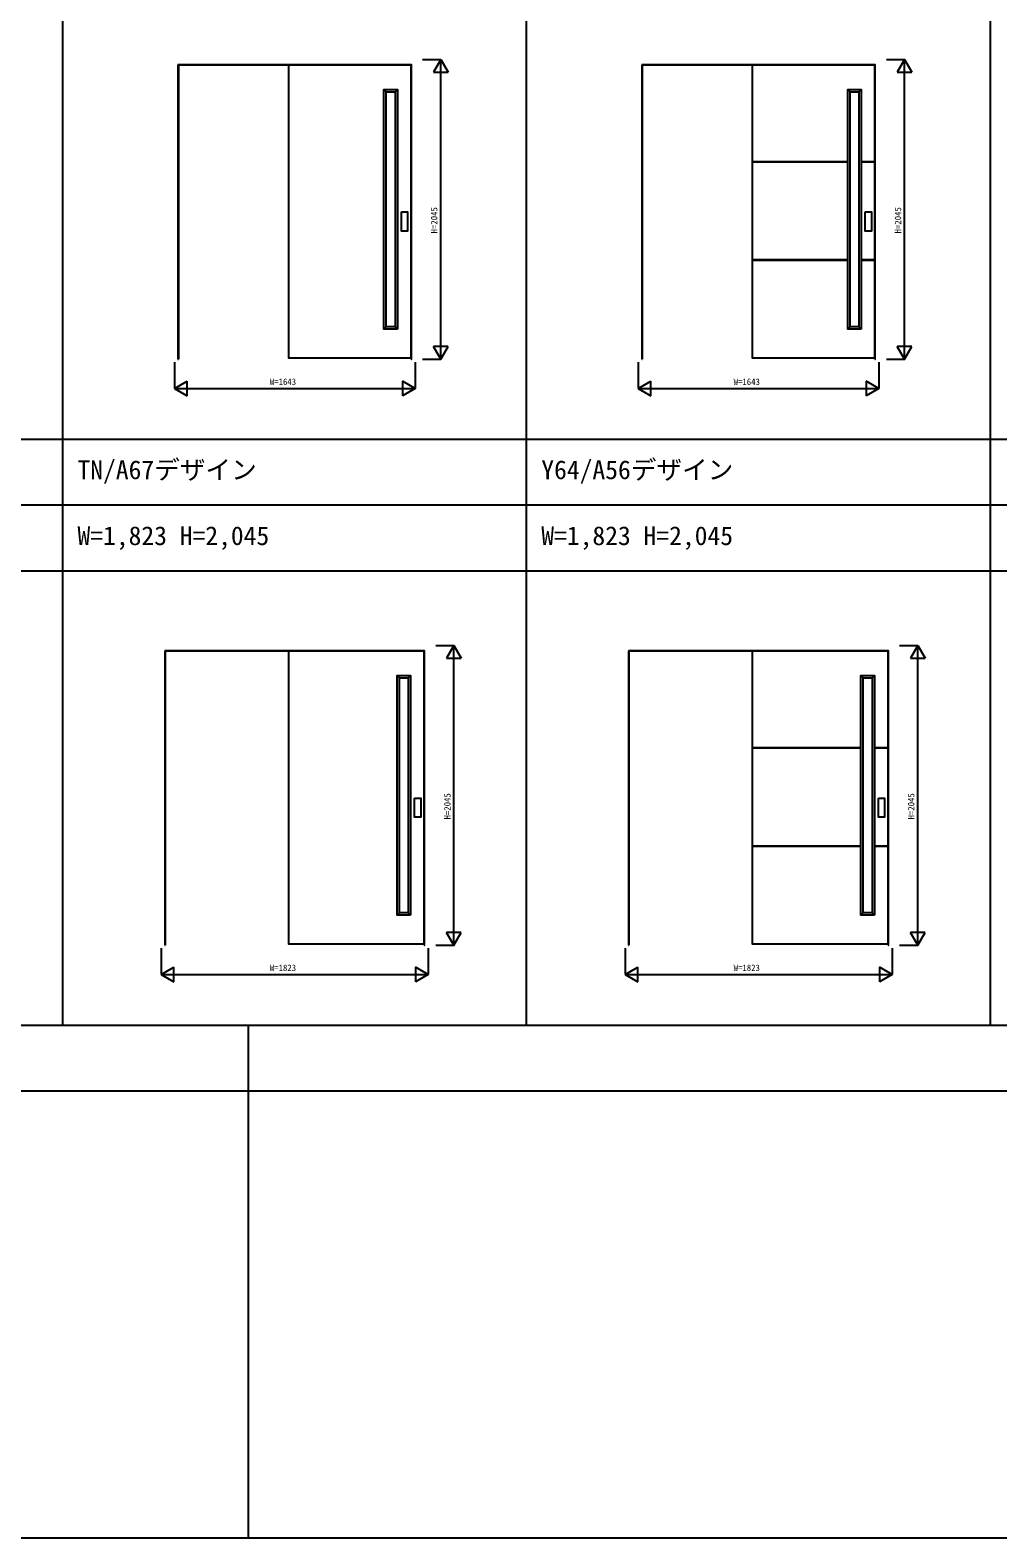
# Model space of a CAD drawing. Units: millimetres, scale not verified. Extents: x -14341 to 14340, y -10000 to 10000.
# Drawn here: x 1269 to 7876, y -10000 to 291 of the extents above; entities that cross this region are included whole.
import ezdxf
from ezdxf.enums import TextEntityAlignment as Align

# ---------------------------------------------------------------- set-up
doc = ezdxf.new("R2010")
doc.units = ezdxf.units.MM
doc.header["$LTSCALE"] = 50
for name, color, linetype in [('0-0_0', 7, 'Continuous'), ('0-1_YKK_A1', 4, 'Continuous'), ('0-4_YKK_F1', 7, 'Continuous'), ('0-5_YKK_N1', 2, 'Continuous')]:
    doc.layers.add(name, color=color, linetype=linetype)
doc.styles.add('ＭＳ ゴシック', font='')
doc.styles.get('ＭＳ ゴシック').set_extended_font_data('MS Gothic')

msp = doc.modelspace()

# ---------------------------------------------------------------- linework, layer by layer
at = {"layer": '0-1_YKK_A1'}
for p, q in [((2278.15, 54.25), (2278.15, -1954.25)), ((2280.65, 54.25), (2280.65, -1954.25)), ((3869.65, 51.75), (2280.65, 51.75)), ((3869.65, -1954.25), (3869.65, 54.25)), ((5444.65, 54.25), (5444.65, -1954.25)), ((5447.15, 54.25), (5447.15, -1954.25)), ((7036.15, 51.75), (5447.15, 51.75)), ((7036.15, -1954.25), (7036.15, 54.25)), ((3700.15, -129.75), (3684.15, -113.75)), ((3760.15, -129.75), (3776.15, -113.75)), ((6866.65, -129.75), (6850.65, -113.75)), ((6926.65, -129.75), (6942.65, -113.75)), ((6850.65, -607.55), (6199.15, -607.55)), ((6850.65, -610.55), (6199.15, -610.55)), ((7036.15, -607.55), (6942.65, -607.55)), ((7036.15, -610.55), (6942.65, -610.55)), ((6850.65, -1277.95), (6199.15, -1277.95)), ((6850.65, -1280.95), (6199.15, -1280.95)), ((7036.15, -1277.95), (6942.65, -1277.95)), ((7036.15, -1280.95), (6942.65, -1280.95)), ((3700.15, -1733.75), (3684.15, -1749.75)), ((3760.15, -1733.75), (3776.15, -1749.75)), ((6866.65, -1733.75), (6850.65, -1749.75)), ((6926.65, -1733.75), (6942.65, -1749.75)), ((2278.15, -1954.25), (2280.65, -1954.25)), ((5444.65, -1954.25), (5447.15, -1954.25)), ((2188.15, -3945.75), (2188.15, -5954.25)), ((2190.65, -3945.75), (2190.65, -5954.25)), ((3959.65, -3948.25), (2190.65, -3948.25)), ((3959.65, -5954.25), (3959.65, -3945.75)), ((5354.65, -3945.75), (5354.65, -5954.25)), ((5357.15, -3945.75), (5357.15, -5954.25)), ((7126.15, -3948.25), (5357.15, -3948.25)), ((7126.15, -5954.25), (7126.15, -3945.75)), ((3790.15, -4129.75), (3774.15, -4113.75)), ((3850.15, -4129.75), (3866.15, -4113.75)), ((6956.65, -4129.75), (6940.65, -4113.75)), ((7016.65, -4129.75), (7032.65, -4113.75)), ((6940.65, -4607.55), (6199.15, -4607.55)), ((6940.65, -4610.55), (6199.15, -4610.55)), ((7126.15, -4607.55), (7032.65, -4607.55)), ((7126.15, -4610.55), (7032.65, -4610.55)), ((6940.65, -5277.95), (6199.15, -5277.95)), ((6940.65, -5280.95), (6199.15, -5280.95)), ((7126.15, -5277.95), (7032.65, -5277.95)), ((7126.15, -5280.95), (7032.65, -5280.95)), ((3790.15, -5733.75), (3774.15, -5749.75)), ((3850.15, -5733.75), (3866.15, -5749.75)), ((6956.65, -5733.75), (6940.65, -5749.75)), ((7016.65, -5733.75), (7032.65, -5749.75)), ((2188.15, -5954.25), (2190.65, -5954.25)), ((5354.65, -5954.25), (5357.15, -5954.25))]:
    msp.add_line(p, q, dxfattribs=at)
for points in [[(3869.65, -1954.25), (3872.15, -1954.25), (3872.15, 54.25), (2278.15, 54.25)], [(3032.65, 51.75), (3032.65, -1945.25), (3869.65, -1945.25)], [(7036.15, -1954.25), (7038.65, -1954.25), (7038.65, 54.25), (5444.65, 54.25)], [(6199.15, 51.75), (6199.15, -1945.25), (7036.15, -1945.25)], [(3959.65, -5954.25), (3962.15, -5954.25), (3962.15, -3945.75), (2188.15, -3945.75)], [(3032.65, -3948.25), (3032.65, -5945.25), (3959.65, -5945.25)], [(7126.15, -5954.25), (7128.65, -5954.25), (7128.65, -3945.75), (5354.65, -3945.75)], [(6199.15, -3948.25), (6199.15, -5945.25), (7126.15, -5945.25)]]:
    msp.add_lwpolyline(points, dxfattribs=at)
for points in [[(3776.15, -1749.75), (3684.15, -1749.75), (3684.15, -113.75), (3776.15, -113.75)], [(3760.15, -1733.75), (3700.15, -1733.75), (3700.15, -129.75), (3760.15, -129.75)], [(6942.65, -1749.75), (6850.65, -1749.75), (6850.65, -113.75), (6942.65, -113.75)], [(6926.65, -1733.75), (6866.65, -1733.75), (6866.65, -129.75), (6926.65, -129.75)], [(3803.65, -950.25), (3845.65, -950.25), (3845.65, -1080.25), (3803.65, -1080.25)], [(6970.15, -950.25), (7012.15, -950.25), (7012.15, -1080.25), (6970.15, -1080.25)], [(3866.15, -5749.75), (3774.15, -5749.75), (3774.15, -4113.75), (3866.15, -4113.75)], [(7032.65, -5749.75), (6940.65, -5749.75), (6940.65, -4113.75), (7032.65, -4113.75)], [(3850.15, -5733.75), (3790.15, -5733.75), (3790.15, -4129.75), (3850.15, -4129.75)], [(7016.65, -5733.75), (6956.65, -5733.75), (6956.65, -4129.75), (7016.65, -4129.75)], [(3893.65, -4950.25), (3935.65, -4950.25), (3935.65, -5080.25), (3893.65, -5080.25)], [(7060.15, -4950.25), (7102.15, -4950.25), (7102.15, -5080.25), (7060.15, -5080.25)]]:
    msp.add_lwpolyline(points, close=True, dxfattribs=at)
at = {"layer": '0-4_YKK_F1'}
for p, q in [((1491.9, -6500), (1491.9, 9500)), ((4658.4, -6500), (4658.4, 9500)), ((7824.9, -6500), (7824.9, 9500)), ((-14340.6, -2500), (14159.4, -2500)), ((-14340.6, -2950), (14159.4, -2950)), ((-14340.6, -3400), (14159.4, -3400)), ((-14340.6, -6500), (14159.4, -6500)), ((2759.4, -10000), (2759.4, -6500)), ((-14340.6, -6950), (14159.4, -6950)), ((-14340.6, -10000), (14340.42, -10000))]:
    msp.add_line(p, q, dxfattribs=at)
at = {"layer": '0-5_YKK_N1'}
for p, q in [((3947.77, 90.75), (4073.4, 90.75)), ((4072.15, 90.75), (4022.15, 4.15)), ((4022.15, 4.15), (4122.15, 4.15)), ((4072.15, -1954.25), (4072.15, 90.75)), ((4072.15, 90.75), (4122.15, 4.15)), ((7114.27, 90.75), (7239.9, 90.75)), ((7238.65, 90.75), (7188.65, 4.15)), ((7188.65, 4.15), (7288.65, 4.15)), ((7238.65, -1954.25), (7238.65, 90.75)), ((7238.65, 90.75), (7288.65, 4.15)), ((3947.77, -1954.25), (4073.4, -1954.25)), ((4072.15, -1954.25), (4022.15, -1867.65)), ((4122.15, -1867.65), (4022.15, -1867.65)), ((4072.15, -1954.25), (4122.15, -1867.65)), ((7114.27, -1954.25), (7239.9, -1954.25)), ((7238.65, -1954.25), (7188.65, -1867.65)), ((7288.65, -1867.65), (7188.65, -1867.65)), ((7238.65, -1954.25), (7288.65, -1867.65)), ((2253.65, -1974.87), (2253.65, -2155.5)), ((3896.65, -1974.87), (3896.65, -2155.5)), ((5420.15, -1974.87), (5420.15, -2155.5)), ((7063.15, -1974.87), (7063.15, -2155.5)), ((2253.65, -2154.25), (2340.25, -2104.25)), ((2253.65, -2154.25), (3896.65, -2154.25)), ((2253.65, -2154.25), (2340.25, -2204.25)), ((2340.25, -2204.25), (2340.25, -2104.25)), ((3896.65, -2154.25), (3810.05, -2104.25)), ((3810.05, -2104.25), (3810.05, -2204.25)), ((3896.65, -2154.25), (3810.05, -2204.25)), ((5420.15, -2154.25), (5506.75, -2104.25)), ((5420.15, -2154.25), (7063.15, -2154.25)), ((5420.15, -2154.25), (5506.75, -2204.25)), ((5506.75, -2204.25), (5506.75, -2104.25)), ((7063.15, -2154.25), (6976.55, -2104.25)), ((6976.55, -2104.25), (6976.55, -2204.25)), ((7063.15, -2154.25), (6976.55, -2204.25)), ((4037.77, -3909.25), (4163.4, -3909.25)), ((4162.15, -3909.25), (4112.15, -3995.85)), ((4162.15, -5954.25), (4162.15, -3909.25)), ((4162.15, -3909.25), (4212.15, -3995.85)), ((7204.27, -3909.25), (7329.9, -3909.25)), ((7328.65, -3909.25), (7278.65, -3995.85)), ((7328.65, -5954.25), (7328.65, -3909.25)), ((7328.65, -3909.25), (7378.65, -3995.85)), ((4112.15, -3995.85), (4212.15, -3995.85)), ((7278.65, -3995.85), (7378.65, -3995.85)), ((4037.77, -5954.25), (4163.4, -5954.25)), ((4162.15, -5954.25), (4112.15, -5867.65)), ((4212.15, -5867.65), (4112.15, -5867.65)), ((4162.15, -5954.25), (4212.15, -5867.65)), ((7204.27, -5954.25), (7329.9, -5954.25)), ((7328.65, -5954.25), (7278.65, -5867.65)), ((7378.65, -5867.65), (7278.65, -5867.65)), ((7328.65, -5954.25), (7378.65, -5867.65)), ((2163.65, -5974.87), (2163.65, -6155.5)), ((3986.65, -5974.87), (3986.65, -6155.5)), ((5330.15, -5974.87), (5330.15, -6155.5)), ((7153.15, -5974.87), (7153.15, -6155.5)), ((2163.65, -6154.25), (2250.25, -6104.25)), ((2163.65, -6154.25), (3986.65, -6154.25)), ((2163.65, -6154.25), (2250.25, -6204.25)), ((2250.25, -6204.25), (2250.25, -6104.25)), ((3986.65, -6154.25), (3900.05, -6104.25)), ((3900.05, -6104.25), (3900.05, -6204.25)), ((3986.65, -6154.25), (3900.05, -6204.25)), ((5330.15, -6154.25), (5416.75, -6104.25)), ((5330.15, -6154.25), (7153.15, -6154.25)), ((5330.15, -6154.25), (5416.75, -6204.25)), ((5416.75, -6204.25), (5416.75, -6104.25)), ((7153.15, -6154.25), (7066.55, -6104.25)), ((7066.55, -6104.25), (7066.55, -6204.25)), ((7153.15, -6154.25), (7066.55, -6204.25))]:
    msp.add_line(p, q, dxfattribs=at)

# ---------------------------------------------------------------- texts
at = {"layer": '0-0_0', "style": 'ＭＳ ゴシック'}
for s, p in [('TN/A67デザイン', (1591.9, -2812.5)), ('Y64/A56デザイン', (4758.4, -2812.5)), ('W=1,823 H=2,045', (1591.9, -3262.5)), ('W=1,823 H=2,045', (4758.4, -3262.5))]:
    msp.add_text(s, height=128.3, dxfattribs=at).set_placement(p, align=Align.BOTTOM_LEFT)
at = {"layer": '0-5_YKK_N1', "style": 'ＭＳ ゴシック'}
for p in [(4062.15, -1096.75), (7228.65, -1096.75), (4152.15, -5096.75), (7318.65, -5096.75)]:
    msp.add_text('H=2045', height=43.99, rotation=90, dxfattribs=at).set_placement(p, align=Align.BOTTOM_LEFT)
for s, p in [('W=1643', (2905.15, -2144.25)), ('W=1643', (6071.65, -2144.25)), ('W=1823', (2905.15, -6144.25)), ('W=1823', (6071.65, -6144.25))]:
    msp.add_text(s, height=43.99, dxfattribs=at).set_placement(p, align=Align.BOTTOM_LEFT)

doc.saveas('drawing.dxf')
